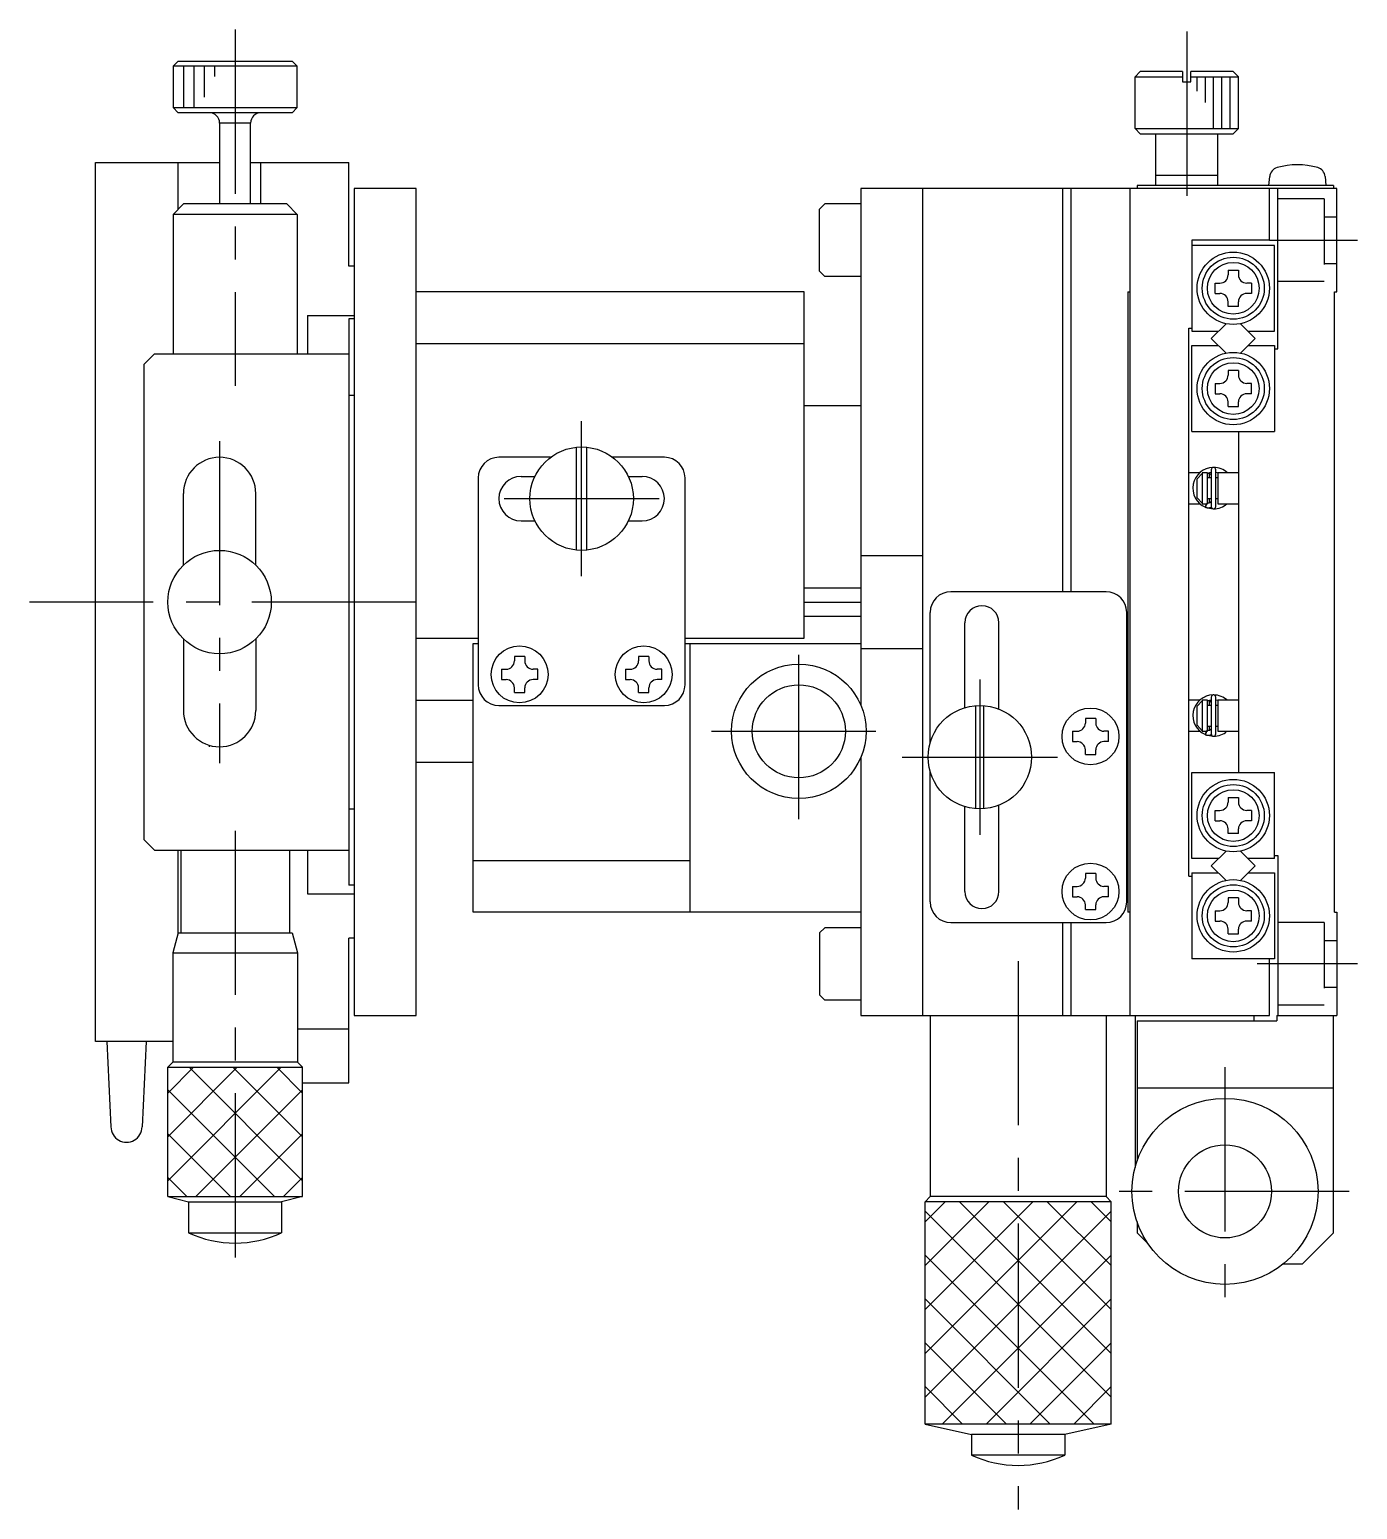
# Model space of a CAD drawing. Extents: x -2 to 455, y -8 to 403.
# Drawn here: x 326.5 to 454.9, y 130.1 to 273.3 of the extents above; entities that cross this region are included whole.
import ezdxf

# ---------------------------------------------------------------- set-up
doc = ezdxf.new("R2010")
doc.units = 0
doc.header["$LTSCALE"] = 0.5
doc.linetypes.add('CENTER', pattern=[50.8, 31.75, -6.35, 6.35, -6.35])
doc.linetypes.add('DASHED', pattern=[19.05, 12.7, -6.35])
for name, color, linetype in [('MSM_CENTER', 1, 'CENTER'), ('MSM_CONTINUOUS', 7, 'CONTINUOUS'), ('MSM_DASHED', 4, 'DASHED'), ('MSM_NARROW', 5, 'CONTINUOUS')]:
    doc.layers.add(name, color=color, linetype=linetype)

msp = doc.modelspace()

# ---------------------------------------------------------------- linework, layer by layer
at = {"layer": 'MSM_CENTER'}
for p, q in [((346.365148, 273.270753), (346.365148, 238.80615)), ((438.365159, 273.071054), (438.365159, 255.8088)), ((446.365159, 252.903055), (454.865156, 252.903054)), ((379.86515, 220.403062), (379.86515, 235.403048)), ((344.865148, 233.477453), (344.865148, 202.328654)), ((372.365157, 227.903055), (387.365143, 227.903055)), ((363.850944, 217.903055), (326.496678, 217.903055)), ((400.865151, 196.917119), (400.865151, 213.550117)), ((418.365153, 210.403051), (418.365156, 195.403057)), ((392.429151, 205.403053), (408.597153, 205.403053)), ((410.865158, 202.903054), (425.865152, 202.903054)), ((346.365148, 195.789986), (346.365148, 152.217578)), ((422.065155, 183.185062), (422.065155, 130.144854)), ((454.865156, 182.903054), (445.165156, 182.903054)), ((442.065158, 172.903053), (442.065158, 148.903053)), ((454.065158, 160.903053), (430.065158, 160.903053))]:
    msp.add_line(p, q, dxfattribs=at)
at = {"layer": 'MSM_CONTINUOUS'}
for p, q in [((340.865147, 270.233055), (340.365147, 269.733055)), ((352.365147, 269.733055), (340.365147, 269.733055)), ((340.365147, 269.733055), (340.365147, 265.733055)), ((340.865147, 270.233055), (351.865147, 270.233055)), ((352.365147, 269.733055), (351.865147, 270.233055)), ((352.365147, 265.733055), (352.365147, 269.733055)), ((433.865156, 269.203052), (433.365156, 268.703053)), ((437.965148, 269.203052), (433.865156, 269.203052)), ((437.965151, 269.203049), (437.965151, 268.203053)), ((442.865152, 269.203052), (438.765151, 269.203052)), ((438.765151, 268.203053), (438.765151, 269.203049)), ((443.365156, 268.703053), (442.865156, 269.203052)), ((433.365153, 268.703049), (437.965148, 268.703049)), ((433.365156, 263.703053), (433.365156, 268.703053)), ((437.965151, 268.203053), (438.765151, 268.203053)), ((438.765148, 268.703049), (443.365152, 268.703049)), ((443.365156, 263.703053), (443.365156, 268.703053)), ((340.365147, 265.733055), (352.365147, 265.733055)), ((340.365147, 265.733055), (340.865147, 265.233055)), ((351.865147, 265.233055), (340.865147, 265.233055)), ((351.865147, 265.233055), (352.365147, 265.733055)), ((347.865152, 264.233055), (344.865142, 264.233055)), ((344.865147, 264.233055), (344.865147, 256.403055)), ((347.865147, 256.403055), (347.865147, 264.233055)), ((433.365156, 263.703053), (443.365156, 263.703053)), ((433.365156, 263.703053), (433.865156, 263.203053)), ((442.865156, 263.203053), (443.365156, 263.703053)), ((433.865156, 263.203053), (442.865156, 263.203053)), ((435.365156, 258.203056), (435.365156, 263.203053)), ((441.365159, 258.203056), (441.365159, 263.203053)), ((332.865155, 175.40306), (332.865155, 260.403064)), ((332.865155, 260.403058), (344.865148, 260.403058)), ((340.865154, 255.903061), (340.865154, 260.403058)), ((347.865148, 260.403058), (357.365154, 260.403058)), ((348.86516, 256.403055), (348.86516, 260.403058)), ((357.365154, 250.403061), (357.365154, 260.403058)), ((435.365156, 259.203056), (441.365159, 259.203056)), ((363.865151, 257.903056), (357.865154, 257.903056)), ((357.865154, 257.903056), (357.865154, 177.903061)), ((363.865151, 177.903061), (363.865151, 257.903056)), ((452.865158, 257.903056), (406.865151, 257.903056)), ((406.865151, 257.90305), (406.865151, 207.903046)), ((412.865154, 177.903054), (412.865154, 257.903056)), ((426.365156, 257.903056), (426.365156, 218.903056)), ((427.165156, 257.903056), (427.165156, 218.903056)), ((432.865156, 257.903056), (432.865156, 177.903054)), ((433.565156, 258.203056), (433.565156, 257.903056)), ((452.565156, 258.203056), (433.565156, 258.203056)), ((446.315156, 258.203056), (446.389281, 259.050305)), ((446.365159, 252.903056), (446.365159, 257.903056)), ((447.165156, 242.403054), (447.165156, 257.903054)), ((451.741031, 259.050305), (451.815156, 258.203056)), ((452.565156, 258.203056), (452.565156, 257.903056)), ((452.865156, 247.903054), (452.865156, 257.903054)), ((340.365148, 255.403055), (341.365148, 256.403055)), ((351.365147, 256.403055), (341.365148, 256.403055)), ((351.365147, 256.403055), (352.365147, 255.403055)), ((402.865151, 255.903056), (403.365151, 256.403056)), ((406.865151, 256.403056), (403.365151, 256.403056)), ((352.365147, 255.403055), (340.365148, 255.403055)), ((340.365148, 255.403055), (340.365148, 241.903056)), ((352.365147, 255.403055), (352.365147, 241.903056)), ((402.865151, 249.903057), (402.865151, 255.903056)), ((446.365159, 252.903055), (438.865156, 252.903056)), ((438.865156, 252.903056), (438.865156, 244.103054)), ((446.865156, 252.403054), (438.865156, 252.403054)), ((446.865156, 244.103054), (446.865156, 252.403054)), ((357.865154, 250.403061), (357.365154, 250.403061)), ((402.865151, 249.903057), (403.365151, 249.403057)), ((406.865151, 249.403057), (403.365151, 249.403057)), ((442.365156, 250.003053), (443.365157, 250.003053)), ((442.365156, 250.003053), (442.365156, 249.553054)), ((443.365157, 250.003053), (443.365157, 249.553054)), ((401.365155, 247.903057), (363.865151, 247.903057)), ((401.365155, 214.403055), (401.365155, 247.903053)), ((432.665156, 247.903056), (432.865156, 247.903056)), ((432.665156, 247.903056), (432.665156, 187.903054)), ((441.115157, 247.753053), (441.115157, 248.753054)), ((441.115157, 248.753054), (441.565156, 248.753054)), ((441.115157, 247.753053), (441.565156, 247.753053)), ((444.615156, 248.753054), (444.165156, 248.753054)), ((444.615156, 247.753053), (444.165156, 247.753053)), ((444.615156, 248.753054), (444.615156, 247.753053)), ((452.665156, 247.903054), (452.865156, 247.903054)), ((452.665156, 187.903054), (452.665156, 247.903054)), ((442.365156, 246.503054), (442.365156, 246.953054)), ((443.365157, 246.503054), (442.365156, 246.503054)), ((443.365157, 246.503054), (443.365157, 246.953054)), ((353.365155, 245.62688), (353.365155, 241.903056)), ((353.365155, 245.62688), (357.865154, 245.62688)), ((357.865154, 245.289198), (357.365154, 245.289198)), ((357.365154, 245.289198), (357.365154, 190.516923)), ((442.164655, 244.823871), (440.743836, 243.403054)), ((444.986476, 243.403054), (443.565658, 244.823872)), ((438.565158, 244.403054), (438.865156, 244.403054)), ((438.565158, 191.403054), (438.565158, 244.403054)), ((438.865156, 244.103054), (441.443837, 244.103054)), ((440.743836, 243.403054), (442.164655, 241.982236)), ((443.565658, 241.982236), (444.986476, 243.403054)), ((444.286476, 244.103054), (446.865156, 244.103054)), ((337.565155, 240.903056), (338.565155, 241.903056)), ((338.565155, 241.903056), (357.365154, 241.903056)), ((363.865151, 242.903057), (401.365155, 242.903057)), ((438.865156, 242.703054), (441.443837, 242.703054)), ((438.865156, 234.403054), (438.865156, 242.703054)), ((444.286476, 242.703054), (446.865156, 242.703054)), ((446.865156, 242.703054), (446.865156, 234.403054)), ((446.865156, 242.403054), (447.165156, 242.403054)), ((337.565155, 194.903056), (337.565155, 240.903056)), ((441.115157, 239.053055), (441.115157, 238.053054)), ((441.115157, 239.053055), (441.565156, 239.053055)), ((443.365157, 240.303054), (442.365156, 240.303054)), ((442.365156, 240.303054), (442.365156, 239.853054)), ((443.365157, 240.303054), (443.365157, 239.853054)), ((444.615156, 239.053055), (444.165156, 239.053055)), ((444.615156, 238.053054), (444.615156, 239.053055)), ((357.365154, 237.903061), (357.865154, 237.903061)), ((441.115157, 238.053054), (441.565156, 238.053054)), ((444.615156, 238.053054), (444.165156, 238.053054)), ((401.365155, 236.903054), (406.865151, 236.903054)), ((442.365156, 236.803055), (442.365156, 237.253054)), ((442.365156, 236.803055), (443.365157, 236.803055)), ((443.365157, 236.803055), (443.365157, 237.253054)), ((438.865156, 234.403054), (446.865156, 234.403054)), ((443.365156, 234.403054), (443.365156, 201.403054)), ((376.865153, 231.903057), (371.865153, 231.903057)), ((379.365153, 222.928117), (379.365153, 232.877992)), ((380.36515, 222.928117), (380.36515, 232.877992)), ((387.865152, 231.903057), (382.865149, 231.903057)), ((440.177947, 230.762113), (440.147872, 230.749144)), ((440.171501, 230.75842), (440.168789, 230.758226)), ((440.231174, 230.782796), (440.177647, 230.762708)), ((440.365008, 230.353638), (440.729267, 230.453901)), ((440.729296, 230.694663), (440.729296, 227.144663)), ((441.179296, 227.144663), (441.179296, 230.694663)), ((441.179346, 230.453579), (441.404369, 230.403421)), ((369.865153, 229.903058), (369.865153, 209.903056)), ((374.015153, 230.053055), (375.351006, 230.053055)), ((384.379293, 230.053055), (385.715155, 230.053055)), ((389.865155, 209.903056), (389.865155, 229.903058)), ((439.614735, 230.403054), (438.565156, 230.403054)), ((439.365156, 229.819569), (439.865156, 230.348738)), ((439.365156, 227.986539), (439.365156, 229.819569)), ((440.365156, 230.403054), (439.865156, 230.403054)), ((439.865156, 230.403054), (439.865156, 227.403054)), ((440.365152, 230.353019), (440.365584, 230.353175)), ((440.365156, 227.403054), (440.365156, 230.403054)), ((440.729296, 229.903054), (440.365156, 229.903054)), ((440.365584, 230.353175), (440.37852, 230.357475)), ((440.37852, 230.357475), (440.391659, 230.361117)), ((440.391659, 230.361117), (440.40497, 230.364091)), ((440.40497, 230.364091), (440.418418, 230.366388)), ((440.418418, 230.366388), (440.431968, 230.368001)), ((440.431968, 230.368001), (440.445584, 230.368927)), ((440.445584, 230.368927), (440.459233, 230.369161)), ((440.459233, 230.369161), (440.472877, 230.368703)), ((440.472877, 230.368703), (440.486481, 230.367554)), ((440.486481, 230.367554), (440.500011, 230.365718)), ((440.500011, 230.365718), (440.513429, 230.363198)), ((440.513429, 230.363198), (440.526703, 230.360004)), ((440.526703, 230.360004), (440.539797, 230.356142)), ((440.539797, 230.356142), (440.552678, 230.351624)), ((440.552678, 230.351624), (440.565312, 230.346464)), ((440.565156, 229.903054), (440.565156, 230.346891)), ((440.565312, 230.346464), (440.577668, 230.340674)), ((440.577668, 230.340674), (440.589715, 230.334272)), ((440.589715, 230.334272), (440.601422, 230.327274)), ((440.601422, 230.327274), (440.61276, 230.319701)), ((440.61276, 230.319701), (440.623702, 230.311571)), ((440.623702, 230.311571), (440.634222, 230.302908)), ((440.634222, 230.302908), (440.644292, 230.293734)), ((440.644292, 230.293734), (440.653891, 230.284073)), ((440.653891, 230.284073), (440.662995, 230.27395)), ((440.662995, 230.27395), (440.671583, 230.263391)), ((440.671583, 230.263391), (440.679636, 230.252424)), ((440.679636, 230.252424), (440.687134, 230.241076)), ((440.687134, 230.241076), (440.694062, 230.229376)), ((440.694062, 230.229376), (440.700403, 230.217352)), ((440.700403, 230.217352), (440.706143, 230.205034)), ((440.706143, 230.205034), (440.711271, 230.192453)), ((440.711271, 230.192453), (440.715774, 230.179639)), ((440.715774, 230.179639), (440.719643, 230.166623)), ((440.719643, 230.166623), (440.72287, 230.153435)), ((440.72287, 230.153435), (440.725448, 230.140109)), ((440.725448, 230.140109), (440.727371, 230.126675)), ((440.727371, 230.126675), (440.728636, 230.113165)), ((440.728636, 230.113165), (440.72924, 230.099612)), ((440.72924, 230.099612), (440.729296, 230.094106)), ((441.365156, 229.903054), (441.179296, 229.903054)), ((441.365156, 230.403054), (441.365156, 227.403054)), ((443.365156, 230.403054), (441.365156, 230.403054)), ((341.365155, 221.473779), (341.365155, 228.403054)), ((348.365155, 221.473765), (348.365155, 228.403054)), ((439.865156, 227.457371), (439.365156, 227.986539)), ((440.365156, 227.903054), (440.729296, 227.903054)), ((440.565156, 227.492433), (440.565156, 227.903054)), ((440.667162, 227.570365), (440.658324, 227.560056)), ((440.675477, 227.581095), (440.667162, 227.570365)), ((440.683251, 227.59222), (440.675477, 227.581095)), ((440.690466, 227.603712), (440.683251, 227.59222)), ((440.697106, 227.615544), (440.690466, 227.603712)), ((440.703156, 227.627686), (440.697106, 227.615544)), ((440.708603, 227.640108), (440.703156, 227.627686)), ((440.713435, 227.652782), (440.708603, 227.640108)), ((440.71764, 227.665676), (440.713435, 227.652782)), ((440.72121, 227.67876), (440.71764, 227.665676)), ((440.724136, 227.692003), (440.72121, 227.67876)), ((440.726412, 227.705374), (440.724136, 227.692003)), ((440.728033, 227.71884), (440.726412, 227.705374)), ((440.728995, 227.732371), (440.728033, 227.71884)), ((440.729296, 227.745219), (440.728995, 227.732371)), ((441.179296, 227.903054), (441.365156, 227.903054)), ((438.565156, 227.403054), (439.652488, 227.403054)), ((439.865156, 227.403054), (440.365156, 227.403054)), ((440.135692, 227.095596), (440.176098, 227.078001)), ((440.168646, 227.081096), (440.247881, 227.326974)), ((440.175798, 227.091833), (440.175271, 227.08608)), ((440.175271, 227.08608), (440.17534, 227.081643)), ((440.17534, 227.081643), (440.176124, 227.078275)), ((440.176918, 227.098863), (440.175798, 227.091833)), ((440.176034, 227.077843), (440.221497, 227.059501)), ((440.176124, 227.078275), (440.177647, 227.076617)), ((440.178624, 227.107123), (440.176918, 227.098863)), ((440.177647, 227.076617), (440.209292, 227.064157)), ((440.180904, 227.116559), (440.178624, 227.107123)), ((440.183743, 227.127109), (440.180904, 227.116559)), ((440.187123, 227.138701), (440.183743, 227.127109)), ((440.19102, 227.151259), (440.187123, 227.138701)), ((440.195409, 227.164699), (440.19102, 227.151259)), ((440.200261, 227.178932), (440.195409, 227.164699)), ((440.205543, 227.193863), (440.200261, 227.178932)), ((440.21122, 227.209394), (440.205543, 227.193863)), ((440.209292, 227.064157), (440.24329, 227.052642)), ((440.217255, 227.22542), (440.21122, 227.209394)), ((440.223608, 227.241835), (440.217255, 227.22542)), ((440.221497, 227.059501), (440.928448, 226.92071)), ((440.230235, 227.258531), (440.223608, 227.241835)), ((440.237094, 227.275396), (440.230235, 227.258531)), ((440.244138, 227.292317), (440.237094, 227.275396)), ((440.24329, 227.052642), (440.277815, 227.042838)), ((440.251321, 227.309183), (440.244138, 227.292317)), ((440.247881, 227.326974), (440.283766, 227.403084)), ((440.258595, 227.325882), (440.251321, 227.309183)), ((440.265911, 227.342302), (440.258595, 227.325882)), ((440.273221, 227.358334), (440.265911, 227.342302)), ((440.280477, 227.373871), (440.273221, 227.358334)), ((440.277815, 227.042838), (440.312779, 227.034767)), ((440.28763, 227.388811), (440.280477, 227.373871)), ((440.294632, 227.403054), (440.28763, 227.388811)), ((440.312779, 227.034767), (440.348098, 227.028451)), ((440.351116, 227.491123), (440.329281, 227.500536)), ((440.348098, 227.028451), (440.383684, 227.023905)), ((440.372107, 227.483891), (440.365128, 227.486315)), ((440.385169, 227.479918), (440.372107, 227.483891)), ((440.383684, 227.023905), (440.419449, 227.021138)), ((440.398416, 227.476611), (440.385169, 227.479918)), ((440.411813, 227.473978), (440.398416, 227.476611)), ((440.425326, 227.472028), (440.411813, 227.473978)), ((440.419449, 227.021138), (440.455307, 227.020158)), ((440.438919, 227.470765), (440.425326, 227.472028)), ((440.452558, 227.470193), (440.438919, 227.470765)), ((440.466206, 227.470312), (440.452558, 227.470193)), ((440.455307, 227.020158), (440.491168, 227.020966)), ((440.479828, 227.471123), (440.466206, 227.470312)), ((440.493388, 227.472622), (440.479828, 227.471123)), ((440.491168, 227.020966), (440.526944, 227.023562)), ((440.506852, 227.474804), (440.493388, 227.472622)), ((440.520184, 227.477664), (440.506852, 227.474804)), ((440.533351, 227.481193), (440.520184, 227.477664)), ((440.526944, 227.023562), (440.562549, 227.027938)), ((440.546319, 227.48538), (440.533351, 227.481193)), ((440.559056, 227.490213), (440.546319, 227.48538)), ((440.571528, 227.495679), (440.559056, 227.490213)), ((440.562549, 227.027938), (440.597894, 227.034083)), ((440.583706, 227.501763), (440.571528, 227.495679)), ((440.595559, 227.508447), (440.583706, 227.501763)), ((440.607059, 227.515714), (440.595559, 227.508447)), ((440.597894, 227.034083), (440.632892, 227.041983)), ((440.618178, 227.523543), (440.607059, 227.515714)), ((440.628888, 227.531915), (440.618178, 227.523543)), ((440.639165, 227.540807), (440.628888, 227.531915)), ((440.632892, 227.041983), (440.667459, 227.051619)), ((440.648985, 227.550195), (440.639165, 227.540807)), ((440.658324, 227.560056), (440.648985, 227.550195)), ((440.667459, 227.051619), (440.701508, 227.062967)), ((440.701508, 227.062967), (440.734956, 227.075999)), ((440.734956, 227.075999), (440.739497, 227.077918)), ((441.365156, 227.403054), (443.365156, 227.403054)), ((374.015153, 225.753054), (375.351006, 225.753054)), ((384.379293, 225.753054), (385.715155, 225.753054)), ((406.865151, 222.403055), (412.865154, 222.403055)), ((401.365155, 219.274377), (406.865151, 219.274377)), ((401.365155, 217.903055), (406.865151, 217.903055)), ((430.565156, 218.903056), (415.565156, 218.903056)), ((401.365155, 216.531736), (406.865151, 216.531736)), ((413.565156, 204.303046), (413.565156, 216.903056)), ((432.565156, 188.903056), (432.565156, 216.903056)), ((416.915156, 207.688184), (416.915156, 215.903056)), ((420.215156, 207.548209), (420.215156, 215.903056)), ((341.365155, 214.332328), (341.365155, 207.403054)), ((348.365155, 214.332342), (348.365155, 207.403054)), ((363.865151, 214.403055), (369.865153, 214.403055)), ((369.365153, 213.903055), (369.865153, 213.903055)), ((369.365153, 187.90306), (369.365153, 213.903055)), ((389.865155, 214.403055), (401.365155, 214.403055)), ((389.865155, 213.903055), (406.865151, 213.903055)), ((390.365152, 187.90306), (390.365152, 213.903055)), ((406.865151, 213.403055), (412.865154, 213.403055)), ((374.365153, 212.653057), (373.36515, 212.653057)), ((373.36515, 212.653057), (373.36515, 212.203056)), ((374.365153, 212.653057), (374.365153, 212.203056)), ((386.365149, 212.653057), (385.365155, 212.653057)), ((385.365155, 212.653057), (385.365155, 212.203056)), ((386.365149, 212.653057), (386.365149, 212.203056)), ((372.115152, 211.403056), (372.115152, 210.403056)), ((372.115152, 211.403056), (372.565156, 211.403056)), ((372.115152, 210.403056), (372.565156, 210.403056)), ((375.615151, 211.403056), (375.165154, 211.403056)), ((375.615151, 210.403056), (375.165154, 210.403056)), ((375.615151, 210.403056), (375.615151, 211.403056)), ((384.115151, 211.403056), (384.115151, 210.403056)), ((384.115151, 211.403056), (384.565152, 211.403056)), ((384.115151, 210.403056), (384.565152, 210.403056)), ((387.615154, 211.403056), (387.165153, 211.403056)), ((387.615154, 210.403056), (387.165153, 210.403056)), ((387.615154, 210.403056), (387.615154, 211.403056)), ((373.36515, 209.153057), (373.36515, 209.603055)), ((373.36515, 209.153057), (374.365153, 209.153057)), ((374.365153, 209.153057), (374.365153, 209.603055)), ((385.365155, 209.153057), (385.365155, 209.603055)), ((385.365155, 209.153057), (386.365149, 209.153057)), ((386.365149, 209.153057), (386.365149, 209.603055)), ((363.865151, 208.403056), (369.365153, 208.403056)), ((371.865153, 207.903056), (387.865152, 207.903056)), ((417.965153, 197.919082), (417.965153, 207.887026)), ((418.76515, 197.919082), (418.76515, 207.887026)), ((439.614735, 208.403054), (438.565156, 208.403054)), ((439.365156, 207.819569), (439.865156, 208.348738)), ((439.365156, 205.986539), (439.365156, 207.819569)), ((440.365156, 208.403054), (439.865156, 208.403054)), ((439.865156, 208.403054), (439.865156, 205.403054)), ((440.177947, 208.762113), (440.147872, 208.749144)), ((440.171501, 208.75842), (440.168789, 208.758226)), ((440.231174, 208.782796), (440.177647, 208.762708)), ((440.365008, 208.353638), (440.729267, 208.453901)), ((440.365152, 208.353019), (440.365584, 208.353175)), ((440.365156, 205.403054), (440.365156, 208.403054)), ((440.729296, 207.903054), (440.365156, 207.903054)), ((440.365584, 208.353175), (440.37852, 208.357475)), ((440.37852, 208.357475), (440.391659, 208.361117)), ((440.391659, 208.361117), (440.40497, 208.364091)), ((440.40497, 208.364091), (440.418418, 208.366388)), ((440.418418, 208.366388), (440.431968, 208.368001)), ((440.431968, 208.368001), (440.445584, 208.368927)), ((440.445584, 208.368927), (440.459233, 208.369161)), ((440.459233, 208.369161), (440.472877, 208.368703)), ((440.472877, 208.368703), (440.486481, 208.367554)), ((440.486481, 208.367554), (440.500011, 208.365718)), ((440.500011, 208.365718), (440.513429, 208.363198)), ((440.513429, 208.363198), (440.526703, 208.360004)), ((440.526703, 208.360004), (440.539797, 208.356142)), ((440.539797, 208.356142), (440.552678, 208.351624)), ((440.552678, 208.351624), (440.565312, 208.346464)), ((440.565156, 207.903054), (440.565156, 208.346891)), ((440.565312, 208.346464), (440.577668, 208.340674)), ((440.577668, 208.340674), (440.589715, 208.334272)), ((440.589715, 208.334272), (440.601422, 208.327274)), ((440.601422, 208.327274), (440.61276, 208.319701)), ((440.61276, 208.319701), (440.623702, 208.311571)), ((440.623702, 208.311571), (440.634222, 208.302908)), ((440.634222, 208.302908), (440.644292, 208.293734)), ((440.644292, 208.293734), (440.653891, 208.284073)), ((440.653891, 208.284073), (440.662995, 208.27395)), ((440.662995, 208.27395), (440.671583, 208.263391)), ((440.671583, 208.263391), (440.679636, 208.252424)), ((440.679636, 208.252424), (440.687134, 208.241076)), ((440.687134, 208.241076), (440.694062, 208.229376)), ((440.694062, 208.229376), (440.700403, 208.217352)), ((440.700403, 208.217352), (440.706143, 208.205034)), ((440.706143, 208.205034), (440.711271, 208.192453)), ((440.711271, 208.192453), (440.715774, 208.179639)), ((440.715774, 208.179639), (440.719643, 208.166623)), ((440.719643, 208.166623), (440.72287, 208.153435)), ((440.72287, 208.153435), (440.725448, 208.140109)), ((440.725448, 208.140109), (440.727371, 208.126675)), ((440.727371, 208.126675), (440.728636, 208.113165)), ((440.728636, 208.113165), (440.72924, 208.099612)), ((440.72924, 208.099612), (440.729296, 208.094106)), ((440.729296, 208.694663), (440.729296, 205.144663)), ((441.179296, 205.144663), (441.179296, 208.694663)), ((441.365156, 207.903054), (441.179296, 207.903054)), ((441.179346, 208.453579), (441.404369, 208.403421)), ((441.365156, 208.403054), (441.365156, 205.403054)), ((443.365156, 208.403054), (441.365156, 208.403054)), ((429.565156, 206.653056), (428.565156, 206.653056)), ((428.565156, 206.653056), (428.565156, 206.203057)), ((429.565156, 206.653056), (429.565156, 206.203057)), ((427.315157, 205.403056), (427.315157, 204.403056)), ((427.315157, 205.403056), (427.765156, 205.403056)), ((430.815156, 205.403056), (430.365157, 205.403056)), ((430.815156, 204.403056), (430.815156, 205.403056)), ((438.565156, 205.403054), (439.652488, 205.403054)), ((439.865156, 205.457371), (439.365156, 205.986539)), ((439.865156, 205.403054), (440.365156, 205.403054)), ((440.135692, 205.095596), (440.176098, 205.078001)), ((440.168646, 205.081096), (440.247881, 205.326974)), ((440.175798, 205.091833), (440.175271, 205.08608)), ((440.175271, 205.08608), (440.17534, 205.081643)), ((440.17534, 205.081643), (440.176124, 205.078275)), ((440.176918, 205.098863), (440.175798, 205.091833)), ((440.176034, 205.077843), (440.221497, 205.059501)), ((440.176124, 205.078275), (440.177647, 205.076617)), ((440.178624, 205.107123), (440.176918, 205.098863)), ((440.177647, 205.076617), (440.209292, 205.064157)), ((440.180904, 205.116559), (440.178624, 205.107123)), ((440.183743, 205.127109), (440.180904, 205.116559)), ((440.187123, 205.138701), (440.183743, 205.127109)), ((440.19102, 205.151259), (440.187123, 205.138701)), ((440.195409, 205.164699), (440.19102, 205.151259)), ((440.200261, 205.178932), (440.195409, 205.164699)), ((440.205543, 205.193863), (440.200261, 205.178932)), ((440.21122, 205.209394), (440.205543, 205.193863)), ((440.209292, 205.064157), (440.24329, 205.052642)), ((440.217255, 205.22542), (440.21122, 205.209394)), ((440.223608, 205.241835), (440.217255, 205.22542)), ((440.221497, 205.059501), (440.928448, 204.92071)), ((440.230235, 205.258531), (440.223608, 205.241835)), ((440.237094, 205.275396), (440.230235, 205.258531)), ((440.244138, 205.292317), (440.237094, 205.275396)), ((440.24329, 205.052642), (440.277815, 205.042838)), ((440.251321, 205.309183), (440.244138, 205.292317)), ((440.247881, 205.326974), (440.283766, 205.403084)), ((440.258595, 205.325882), (440.251321, 205.309183)), ((440.265911, 205.342302), (440.258595, 205.325882)), ((440.273221, 205.358334), (440.265911, 205.342302)), ((440.280477, 205.373871), (440.273221, 205.358334)), ((440.277815, 205.042838), (440.312779, 205.034767)), ((440.28763, 205.388811), (440.280477, 205.373871)), ((440.294632, 205.403054), (440.28763, 205.388811)), ((440.312779, 205.034767), (440.348098, 205.028451)), ((440.351116, 205.491123), (440.329281, 205.500536)), ((440.348098, 205.028451), (440.383684, 205.023905)), ((440.372107, 205.483891), (440.365128, 205.486315)), ((440.365156, 205.903054), (440.729296, 205.903054)), ((440.385169, 205.479918), (440.372107, 205.483891)), ((440.383684, 205.023905), (440.419449, 205.021138)), ((440.398416, 205.476611), (440.385169, 205.479918)), ((440.411813, 205.473978), (440.398416, 205.476611)), ((440.425326, 205.472028), (440.411813, 205.473978)), ((440.419449, 205.021138), (440.455307, 205.020158)), ((440.438919, 205.470765), (440.425326, 205.472028)), ((440.452558, 205.470193), (440.438919, 205.470765)), ((440.466206, 205.470312), (440.452558, 205.470193)), ((440.455307, 205.020158), (440.491168, 205.020966)), ((440.479828, 205.471123), (440.466206, 205.470312)), ((440.493388, 205.472622), (440.479828, 205.471123)), ((440.491168, 205.020966), (440.526944, 205.023562)), ((440.506852, 205.474804), (440.493388, 205.472622)), ((440.520184, 205.477664), (440.506852, 205.474804)), ((440.533351, 205.481193), (440.520184, 205.477664)), ((440.526944, 205.023562), (440.562549, 205.027938)), ((440.546319, 205.48538), (440.533351, 205.481193)), ((440.559056, 205.490213), (440.546319, 205.48538)), ((440.571528, 205.495679), (440.559056, 205.490213)), ((440.562549, 205.027938), (440.597894, 205.034083)), ((440.565156, 205.492433), (440.565156, 205.903054)), ((440.583706, 205.501763), (440.571528, 205.495679)), ((440.595559, 205.508447), (440.583706, 205.501763)), ((440.607059, 205.515714), (440.595559, 205.508447)), ((440.597894, 205.034083), (440.632892, 205.041983)), ((440.618178, 205.523543), (440.607059, 205.515714)), ((440.628888, 205.531915), (440.618178, 205.523543)), ((440.639165, 205.540807), (440.628888, 205.531915)), ((440.632892, 205.041983), (440.667459, 205.051619)), ((440.648985, 205.550195), (440.639165, 205.540807)), ((440.658324, 205.560056), (440.648985, 205.550195)), ((440.667162, 205.570365), (440.658324, 205.560056)), ((440.675477, 205.581095), (440.667162, 205.570365)), ((440.667459, 205.051619), (440.701508, 205.062967)), ((440.683251, 205.59222), (440.675477, 205.581095)), ((440.690466, 205.603712), (440.683251, 205.59222)), ((440.697106, 205.615544), (440.690466, 205.603712)), ((440.703156, 205.627686), (440.697106, 205.615544)), ((440.701508, 205.062967), (440.734956, 205.075999)), ((440.708603, 205.640108), (440.703156, 205.627686)), ((440.713435, 205.652782), (440.708603, 205.640108)), ((440.71764, 205.665676), (440.713435, 205.652782)), ((440.72121, 205.67876), (440.71764, 205.665676)), ((440.724136, 205.692003), (440.72121, 205.67876)), ((440.726412, 205.705374), (440.724136, 205.692003)), ((440.728033, 205.71884), (440.726412, 205.705374)), ((440.728995, 205.732371), (440.728033, 205.71884)), ((440.729296, 205.745219), (440.728995, 205.732371)), ((440.734956, 205.075999), (440.739497, 205.077918)), ((441.179296, 205.903054), (441.365156, 205.903054)), ((441.365156, 205.403054), (443.365156, 205.403054)), ((343.865148, 204.048952), (343.865148, 203.903055)), ((427.315157, 204.403056), (427.765156, 204.403056)), ((428.565156, 203.153056), (428.565156, 203.603056)), ((429.565156, 203.153056), (429.565156, 203.603056)), ((430.815156, 204.403056), (430.365157, 204.403056)), ((363.865151, 202.403056), (369.365153, 202.403056)), ((406.865151, 202.903056), (406.865151, 177.903061)), ((428.565156, 203.153056), (429.565156, 203.153056)), ((413.565156, 188.903056), (413.565156, 201.503062)), ((438.865156, 193.103054), (438.865156, 201.403054)), ((438.865156, 201.403054), (446.865156, 201.403054)), ((446.865156, 193.103054), (446.865156, 201.403054)), ((442.365156, 199.003053), (443.365157, 199.003053)), ((442.365156, 199.003053), (442.365156, 198.553054)), ((443.365157, 199.003053), (443.365157, 198.553054)), ((357.365154, 197.903067), (357.865154, 197.903067)), ((416.915156, 189.903056), (416.915156, 198.117923)), ((420.215156, 189.903056), (420.215156, 198.257899)), ((441.115157, 196.753053), (441.115157, 197.753054)), ((441.115157, 197.753054), (441.565156, 197.753054)), ((444.615156, 197.753054), (444.165156, 197.753054)), ((444.615156, 197.753054), (444.615156, 196.753053)), ((441.115157, 196.753053), (441.565156, 196.753053)), ((444.615156, 196.753053), (444.165156, 196.753053)), ((338.565155, 193.903056), (337.565155, 194.903056)), ((442.365156, 195.503054), (442.365156, 195.953054)), ((443.365157, 195.503054), (442.365156, 195.503054)), ((443.365157, 195.503054), (443.365157, 195.953054)), ((338.565155, 193.903056), (357.365154, 193.903056)), ((340.865154, 185.903074), (340.865154, 193.903056)), ((341.115149, 193.903056), (341.115149, 185.903056)), ((351.615148, 193.903056), (351.615148, 185.903056)), ((353.365155, 193.903056), (353.365155, 189.689435)), ((440.743836, 192.403054), (442.164655, 193.823871)), ((443.565658, 193.823872), (444.986476, 192.403054)), ((446.865156, 193.403054), (447.165156, 193.403054)), ((447.165156, 193.403054), (447.165156, 177.903054)), ((369.365153, 192.90306), (390.365152, 192.90306)), ((441.443837, 193.103054), (438.865156, 193.103054)), ((442.164655, 190.982236), (440.743836, 192.403054)), ((444.986476, 192.403054), (443.565658, 190.982236)), ((446.865156, 193.103054), (444.286476, 193.103054)), ((357.865154, 190.516929), (357.365154, 190.516929)), ((427.315157, 190.403056), (427.315157, 189.403056)), ((427.315157, 190.403056), (427.765156, 190.403056)), ((429.565156, 191.653056), (428.565156, 191.653056)), ((428.565156, 191.653056), (428.565156, 191.203057)), ((429.565156, 191.653056), (429.565156, 191.203057)), ((430.815156, 190.403056), (430.365157, 190.403056)), ((430.815156, 189.403056), (430.815156, 190.403056)), ((438.565158, 191.403054), (438.865156, 191.403054)), ((438.865156, 191.703054), (441.443837, 191.703054)), ((438.865156, 191.703054), (438.865156, 183.403054)), ((444.286476, 191.703054), (446.865156, 191.703054)), ((446.865156, 191.703054), (446.865156, 183.403054)), ((353.365155, 189.689435), (357.865154, 189.689435)), ((427.315157, 189.403056), (427.765156, 189.403056)), ((430.815156, 189.403056), (430.365157, 189.403056)), ((443.365157, 189.303054), (442.365156, 189.303054)), ((442.365156, 189.303054), (442.365156, 188.853054)), ((443.365157, 189.303054), (443.365157, 188.853054)), ((406.865151, 187.90306), (369.365153, 187.90306)), ((428.565156, 188.153056), (428.565156, 188.603056)), ((428.565156, 188.153056), (429.565156, 188.153056)), ((429.565156, 188.153056), (429.565156, 188.603056)), ((432.865156, 187.903054), (432.665156, 187.903054)), ((441.115157, 188.053055), (441.115157, 187.053054)), ((441.115157, 188.053055), (441.565156, 188.053055)), ((444.615156, 188.053055), (444.165156, 188.053055)), ((444.615156, 187.053054), (444.615156, 188.053055)), ((452.665156, 187.903054), (452.865156, 187.903054)), ((452.865156, 187.903054), (452.865156, 177.903054)), ((402.865151, 185.903058), (403.365151, 186.403058)), ((406.865151, 186.403058), (403.365151, 186.403058)), ((415.565156, 186.903056), (430.565156, 186.903056)), ((426.365156, 186.903056), (426.365156, 177.903054)), ((427.165156, 186.903056), (427.165156, 177.903054)), ((441.115157, 187.053054), (441.565156, 187.053054)), ((442.365156, 185.803055), (442.365156, 186.253054)), ((443.365157, 185.803055), (443.365157, 186.253054)), ((444.615156, 187.053054), (444.165156, 187.053054)), ((340.865149, 185.903056), (340.347511, 183.971205)), ((340.865149, 185.903056), (351.865148, 185.903056)), ((351.865148, 185.903056), (352.382786, 183.971205)), ((357.865154, 185.403067), (357.365154, 185.403067)), ((357.365156, 171.403076), (357.365154, 185.403067)), ((402.865151, 185.903058), (402.865151, 179.903059)), ((442.365156, 185.803055), (443.365157, 185.803055)), ((340.347511, 183.971205), (352.34751, 183.971205)), ((340.347511, 183.971205), (340.347511, 173.403057)), ((352.382786, 183.971205), (352.382786, 173.403057)), ((446.865156, 183.403054), (438.865156, 183.403054)), ((446.365155, 177.903054), (446.365155, 183.403054)), ((402.865151, 179.903059), (403.365151, 179.403059)), ((406.865151, 179.403059), (403.365151, 179.403059)), ((357.865154, 177.903061), (363.865151, 177.903061)), ((406.865151, 177.903061), (412.865154, 177.903061)), ((412.865154, 177.903054), (446.365155, 177.903054)), ((413.565155, 177.903054), (413.565155, 160.403054)), ((430.565154, 177.903054), (430.565154, 160.403054)), ((433.365155, 177.903054), (433.365155, 163.207385)), ((444.865155, 177.903054), (444.865155, 177.403053)), ((447.065158, 177.903054), (452.865156, 177.903054)), ((447.065158, 177.903054), (447.065158, 177.403053)), ((452.565158, 156.903054), (452.565158, 177.903054)), ((357.365156, 176.59629), (352.365147, 176.59629)), ((433.565159, 177.403053), (433.565159, 163.861095)), ((433.565159, 177.403053), (447.065158, 177.403053)), ((340.365154, 175.40306), (332.865155, 175.40306)), ((333.96924, 175.40306), (334.365162, 167.149848)), ((337.761076, 175.40306), (337.365154, 167.149848)), ((339.847511, 172.903057), (340.347511, 173.403057)), ((352.382786, 173.403057), (340.347511, 173.403057)), ((352.882786, 172.903057), (352.382786, 173.403057)), ((339.847511, 172.903057), (352.882786, 172.903057)), ((339.847511, 160.403057), (339.847511, 172.903057)), ((352.882786, 160.403057), (352.882786, 172.903057)), ((352.865147, 171.403076), (357.365156, 171.403076)), ((433.565159, 170.903053), (452.565158, 170.903053)), ((339.847511, 160.403057), (352.882786, 160.403057)), ((339.847511, 160.403057), (341.865149, 159.903057)), ((352.882786, 160.403057), (350.865148, 159.903057)), ((413.565156, 160.403054), (413.065156, 159.903054)), ((430.565154, 160.403054), (413.565155, 160.403054)), ((430.565155, 160.403054), (431.065155, 159.903054)), ((341.865149, 159.903057), (341.865149, 156.903058)), ((341.865149, 159.903057), (350.865148, 159.903057)), ((350.865148, 159.903057), (350.865148, 156.903058)), ((413.065156, 138.403054), (413.065156, 159.903054)), ((431.065155, 159.903054), (413.065156, 159.903054)), ((431.065155, 138.403054), (431.065155, 159.903054)), ((433.565159, 157.94501), (433.565159, 156.903054)), ((341.865149, 156.903058), (350.865146, 156.903058)), ((433.565159, 156.903054), (434.616197, 155.852016)), ((449.565158, 153.903054), (452.565158, 156.903054)), ((447.722014, 153.903054), (449.565158, 153.903054)), ((413.065156, 138.403054), (417.565156, 137.403054)), ((431.065155, 138.403054), (413.065156, 138.403054)), ((426.565155, 137.403054), (417.565156, 137.403054)), ((417.565156, 137.403054), (417.565156, 135.403054)), ((431.065155, 138.403054), (426.565155, 137.403054)), ((426.565155, 137.403054), (426.565155, 135.403054)), ((426.565155, 135.403054), (417.565156, 135.403054))]:
    msp.add_line(p, q, dxfattribs=at)
for centre, radius in [((442.865156, 248.253054), 3.499999), ((442.865156, 248.253054), 3.000001), ((442.865156, 248.253054), 2.5), ((442.865156, 238.553054), 3.499999), ((442.865156, 238.553054), 3.000001), ((442.865156, 238.553054), 2.5), ((379.86515, 227.903055), 4.999993), ((344.865148, 217.903054), 5.000003), ((373.865156, 210.903056), 2.749995), ((385.865152, 210.903056), 2.749995), ((400.865151, 205.403053), 6.499996), ((400.865151, 205.403053), 4.5), ((418.365155, 202.903054), 4.999997), ((429.065156, 204.903056), 2.75), ((442.865156, 197.253054), 3.499999), ((442.865156, 197.253054), 3.000001), ((442.865156, 197.253054), 2.5), ((429.065156, 189.903056), 2.75), ((442.865156, 187.553054), 3.499999), ((442.865156, 187.553054), 3.000001), ((442.865156, 187.553054), 2.5), ((442.065158, 160.903053), 9), ((442.065158, 160.903053), 4.5)]:
    msp.add_circle(centre, radius, dxfattribs=at)
for centre, radius, start, end in [((343.865147, 264.233055), 1, 0, 90), ((348.865147, 264.233055), 1, 90, 180), ((447.385475, 258.963149), 1, 106.257028, 175), ((449.065156, 253.203056), 7, 73.742972, 106.257028), ((450.744837, 258.963149), 1, 5, 73.742972), ((441.565156, 249.553054), 0.799999, 270, 0), ((444.165156, 249.553054), 0.799999, 180, 270), ((441.565156, 246.953054), 0.799999, 0, 90), ((444.165156, 246.953054), 0.799999, 90, 180), ((441.565156, 239.853054), 0.799999, 270, 0), ((444.165156, 239.853054), 0.799999, 180, 270), ((441.565156, 237.253054), 0.799999, 0, 90), ((444.165156, 237.253054), 0.799999, 90, 180), ((344.865155, 228.403054), 3.5, 0, 180), ((371.865153, 229.903058), 1.999994, 90, 180), ((387.865152, 229.903058), 1.999994, 0, 90), ((440.954656, 228.919502), 1.999327, 90.741807, 247.135723), ((440.954296, 230.694663), 0.225, 0, 180), ((440.955628, 228.923612), 1.995137, 47.867527, 89.351237), ((374.015153, 227.903055), 2.15, 90, 270), ((385.715155, 227.903055), 2.15, 269.999958, 89.999958), ((440.954296, 227.144663), 0.225, 180, 0), ((440.952632, 228.924302), 2.003836, 270.662863, 310.593187), ((415.565156, 216.903056), 2, 90, 180), ((418.565156, 215.903056), 1.65, 0, 180), ((430.565156, 216.903056), 2, 0, 90), ((372.565156, 212.203056), 0.799994, 270, 0), ((375.165154, 212.203056), 0.799994, 180, 270), ((384.565152, 212.203056), 0.799994, 270, 0), ((387.165153, 212.203056), 0.799994, 180, 270), ((372.565156, 209.603055), 0.799994, 0, 90), ((375.165154, 209.603055), 0.799994, 90, 180), ((384.565152, 209.603055), 0.799994, 0, 90), ((387.165153, 209.603055), 0.799994, 90, 180), ((371.865153, 209.903056), 1.999994, 180, 270), ((387.865152, 209.903056), 1.999994, 270, 0), ((440.954656, 206.919502), 1.999327, 90.741807, 247.135723), ((440.954296, 208.694663), 0.225, 0, 180), ((440.955628, 206.923612), 1.995137, 47.867527, 89.351237), ((344.865155, 207.403054), 3.5, 180, 0), ((427.765156, 206.203057), 0.800001, 270, 0), ((430.365157, 206.203057), 0.800001, 180, 270), ((440.954296, 205.144663), 0.225, 180, 0), ((440.952632, 206.924302), 2.003836, 270.662863, 310.593187), ((427.765156, 203.603056), 0.800001, 0, 90), ((430.365157, 203.603056), 0.800001, 90, 180), ((441.565156, 198.553054), 0.799999, 270, 0), ((444.165156, 198.553054), 0.799999, 180, 270), ((441.565156, 195.953054), 0.799999, 0, 90), ((444.165156, 195.953054), 0.799999, 90, 180), ((427.765156, 191.203057), 0.800001, 270, 0), ((430.365157, 191.203057), 0.800001, 180, 270), ((418.565156, 189.903056), 1.65, 180, 0), ((427.765156, 188.603056), 0.800001, 0, 90), ((430.365157, 188.603056), 0.800001, 90, 180), ((415.565156, 188.903056), 2, 180, 270), ((430.565156, 188.903056), 2, 270, 0), ((441.565156, 188.853054), 0.799999, 270, 0), ((444.165156, 188.853054), 0.799999, 180, 270), ((441.565156, 186.253054), 0.799999, 0, 90), ((444.165156, 186.253054), 0.799999, 90, 180), ((335.865158, 167.149848), 1.499997, 179.99994, 0.00006), ((346.365148, 166.528023), 10.624969, 244.942309, 295.057691), ((422.065155, 145.028054), 10.625, 244.942385, 295.057615)]:
    msp.add_arc(centre, radius, start, end, dxfattribs=at)
at = {"layer": 'MSM_DASHED'}
for p, q in [((451.665156, 256.903054), (447.165156, 256.903054)), ((451.665156, 256.903054), (451.665156, 248.903054)), ((451.665156, 255.153054), (452.865156, 255.153054)), ((451.665156, 250.653054), (452.865156, 250.653054)), ((451.665156, 248.903054), (447.165156, 248.903054)), ((451.665156, 186.903054), (447.165156, 186.903054)), ((451.665156, 186.903054), (451.665156, 178.903054)), ((451.665156, 185.153054), (452.865156, 185.153054)), ((451.665156, 180.653054), (452.865156, 180.653054)), ((451.665156, 178.903054), (447.165156, 178.903054))]:
    msp.add_line(p, q, dxfattribs=at)
at = {"layer": 'MSM_NARROW'}
for p, q in [((341.365147, 269.733055), (341.365147, 265.733055)), ((342.365147, 269.733055), (342.365147, 265.733055)), ((343.365147, 269.733055), (343.365147, 266.733055)), ((344.365147, 269.733055), (344.365147, 268.733055)), ((439.365162, 267.329608), (439.365162, 268.703049)), ((440.165162, 266.204042), (440.165162, 268.703049)), ((440.965162, 263.703049), (440.965162, 268.703049)), ((441.765162, 263.703049), (441.765162, 268.703049)), ((442.565162, 263.703049), (442.565162, 268.703049)), ((342.335712, 172.903057), (339.847511, 170.414856)), ((346.578353, 172.903057), (339.847511, 166.172215)), ((350.820993, 172.903057), (339.847511, 161.929575)), ((352.882786, 161.929574), (341.909303, 172.903057)), ((352.882786, 166.172214), (346.151944, 172.903057)), ((352.882786, 170.414855), (350.394584, 172.903057)), ((350.166662, 160.403057), (339.847511, 170.722208)), ((352.882786, 170.722209), (342.563634, 160.403057)), ((345.924022, 160.403057), (339.847511, 166.479567)), ((352.882786, 166.479568), (346.806275, 160.403057)), ((341.681381, 160.403057), (339.847511, 162.236927)), ((352.882786, 162.236928), (351.048915, 160.403057)), ((413.065156, 145.234006), (427.734204, 159.903054)), ((413.065156, 149.476647), (423.491563, 159.903054)), ((413.065156, 153.719288), (419.248922, 159.903054)), ((413.065156, 157.961928), (415.006282, 159.903054)), ((413.065156, 140.991365), (431.065155, 158.991364)), ((413.065156, 158.991363), (431.065155, 140.991364)), ((416.396107, 159.903054), (431.065155, 145.234005)), ((420.638747, 159.903054), (431.065155, 149.476646)), ((424.881388, 159.903054), (431.065155, 153.719287)), ((429.124029, 159.903054), (431.065155, 157.961927)), ((413.065156, 154.748723), (429.410825, 138.403054)), ((414.719485, 138.403054), (431.065155, 154.748724)), ((413.065156, 150.506082), (425.168184, 138.403054)), ((418.962126, 138.403054), (431.065155, 150.506083)), ((413.065156, 146.263441), (420.925544, 138.403054)), ((423.204766, 138.403054), (431.065155, 146.263442)), ((413.065156, 142.020801), (416.682903, 138.403054)), ((427.447407, 138.403054), (431.065155, 142.020802))]:
    msp.add_line(p, q, dxfattribs=at)

doc.saveas('drawing.dxf')
